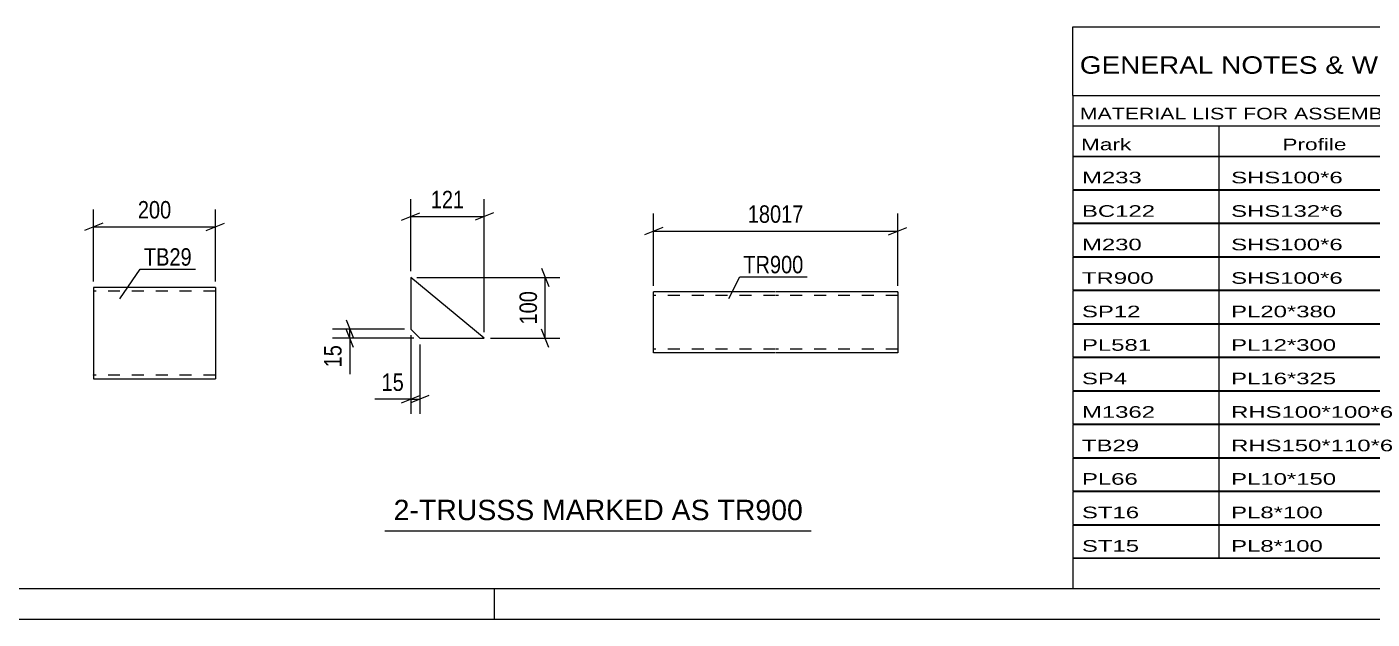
# Model space of a CAD drawing. Header units: millimetres. Extents: x 0 to 841, y 0 to 594.
# Drawn here: x 344.2 to 565.2, y 0 to 97.3 of the extents above; entities that cross this region are included whole.
import ezdxf

# ---------------------------------------------------------------- set-up
doc = ezdxf.new("R2010")
doc.units = ezdxf.units.MM
doc.linetypes.add('DXK_LINE_DOT2', pattern=[3.9198, 1.9599, -1.9599])
doc.styles.add('Arial', font='ARIAL.TTF', dxfattribs={"height": 0.2})
doc.styles.add('Arial Narrow', font='ARIALN.TTF', dxfattribs={"height": 0.2})

# ---------------------------------------------------------------- blocks, each defined once
blk = doc.blocks.new('Unknown-275727422-1135')
at = {"color": 5, "linetype": 'Continuous'}
for p, q in [((5, 5), (836, 5)), ((421, 0), (421, 5)), ((0, 0), (841, 0))]:
    blk.add_line(p, q, dxfattribs=at)
blk = doc.blocks.new('Part-275727422-14081 - 14080')
at = {"color": 2, "linetype": 'Continuous'}
for p, q in [((375.18, 54.44), (355.18, 54.44)), ((355.18, 54.44), (355.18, 39.53)), ((375.18, 54.44), (375.18, 39.44)), ((355.18, 39.53), (355.18, 39.44)), ((355.18, 39.44), (375.18, 39.44))]:
    blk.add_line(p, q, dxfattribs=at)
at = {"color": 7, "linetype": 'DXK_LINE_DOT2'}
for p, q in [((375.18, 53.84), (355.18, 53.84)), ((355.18, 40.04), (355.18, 40.09)), ((375.18, 40.04), (355.18, 40.04)), ((375.18, 40.04), (375.18, 40.09))]:
    blk.add_line(p, q, dxfattribs=at)
blk = doc.blocks.new('Part-275727422-14098 - 14097')
at = {"color": 2, "linetype": 'Continuous'}
for p, q in [((407.25, 56.12), (407.25, 47.62)), ((419.34, 46.12), (407.25, 56.12)), ((407.25, 47.62), (408.75, 46.12)), ((408.75, 46.12), (419.34, 46.12))]:
    blk.add_line(p, q, dxfattribs=at)
blk = doc.blocks.new('Part-275727422-14214 - 14213')
at = {"color": 2, "linetype": 'Continuous'}
for p, q in [((467.14, 53.73), (447.14, 53.73)), ((447.14, 43.82), (447.14, 53.73)), ((487.24, 53.73), (467.24, 53.73)), ((487.24, 53.73), (487.24, 43.73)), ((447.14, 43.73), (447.14, 43.82)), ((467.14, 43.73), (447.14, 43.73)), ((487.24, 43.73), (467.24, 43.73))]:
    blk.add_line(p, q, dxfattribs=at)
at = {"color": 7, "linetype": 'DXK_LINE_DOT2'}
for p, q in [((467.14, 53.13), (447.14, 53.13)), ((487.24, 53.13), (467.24, 53.13)), ((487.24, 53.64), (487.24, 53.73)), ((447.14, 44.33), (447.14, 44.37)), ((467.14, 44.33), (447.14, 44.33)), ((487.24, 44.33), (467.24, 44.33)), ((487.24, 44.33), (487.24, 44.37))]:
    blk.add_line(p, q, dxfattribs=at)
blk = doc.blocks.new('StraightDimension-275727422-14261 - 14080')
at = {"color": 7, "linetype": 'Continuous'}
for p, q in [((355.18, 55.44), (355.18, 67.29)), ((375.18, 55.44), (375.18, 67.29)), ((356.68, 65.04), (353.68, 63.84)), ((355.18, 64.44), (375.18, 64.44)), ((373.68, 63.84), (376.68, 65.04))]:
    blk.add_line(p, q, dxfattribs=at)
at = {"color": 0}
blk.add_wipeout([(368.52, 65.19), (368.52, 69.39), (361.84, 69.39), (361.84, 65.19)], dxfattribs=at)
at = {"color": 3, "style": 'Arial Narrow'}
blk.add_text('200', height=2.863, dxfattribs=at).set_placement((362.44, 65.79))
blk = doc.blocks.new('StraightDimension-275727422-14285 - 14097')
at = {"color": 7, "linetype": 'Continuous'}
for p, q in [((428.74, 57.62), (429.94, 54.62)), ((408.25, 56.12), (431.74, 56.12)), ((429.34, 46.12), (429.34, 56.12)), ((429.94, 44.62), (428.74, 47.62)), ((420.34, 46.12), (431.74, 46.12))]:
    blk.add_line(p, q, dxfattribs=at)
at = {"color": 0}
blk.add_wipeout([(428.59, 54.46), (424.39, 54.46), (424.39, 47.78), (428.59, 47.78)], dxfattribs=at)
at = {"color": 3, "style": 'Arial Narrow'}
blk.add_text('100', height=2.863, rotation=90.0002, dxfattribs=at).set_placement((427.99, 48.38))
blk = doc.blocks.new('StraightDimension-275727422-14277 - 14097')
at = {"color": 7, "linetype": 'Continuous'}
for p, q in [((407.25, 57.12), (407.25, 68.97)), ((419.34, 47.12), (419.34, 68.97)), ((405.75, 65.52), (408.75, 66.72)), ((420.84, 66.72), (417.84, 65.52)), ((407.25, 66.12), (419.34, 66.12))]:
    blk.add_line(p, q, dxfattribs=at)
at = {"color": 0}
blk.add_wipeout([(416.64, 66.87), (416.64, 71.07), (409.95, 71.07), (409.95, 66.87)], dxfattribs=at)
at = {"color": 3, "style": 'Arial Narrow'}
blk.add_text('121', height=2.863, dxfattribs=at).set_placement((410.55, 67.47))
blk = doc.blocks.new('StraightDimension-275727422-14281 - 14097')
at = {"color": 7, "linetype": 'Continuous'}
for p, q in [((396.65, 49.12), (397.85, 46.12)), ((406.25, 47.62), (394.4, 47.62)), ((397.85, 44.62), (396.65, 47.62)), ((397.25, 46.12), (397.25, 47.62)), ((407.75, 46.12), (394.4, 46.12))]:
    blk.add_line(p, q, dxfattribs=at)
at = {"color": 0}
blk.add_wipeout([(396.5, 45.6), (392.3, 45.6), (392.3, 40.74), (396.5, 40.74)], dxfattribs=at)
at = {"color": 7, "linetype": 'Continuous'}
blk.add_line((397.25, 46.12), (397.25, 40.22), dxfattribs=at)
blk.add_line((397.25, 46.12), (397.25, 40.22), dxfattribs=at)
at = {"color": 3, "style": 'Arial Narrow'}
blk.add_text('15', height=2.863, rotation=90.0002, dxfattribs=at).set_placement((395.9, 41.34))
blk = doc.blocks.new('StraightDimension-275727422-14273 - 14097')
at = {"color": 7, "linetype": 'Continuous'}
for p, q in [((407.25, 46.62), (407.25, 33.72)), ((408.75, 45.12), (408.75, 33.72)), ((405.75, 35.52), (408.75, 36.72)), ((410.25, 36.72), (407.25, 35.52)), ((407.25, 36.12), (408.75, 36.12))]:
    blk.add_line(p, q, dxfattribs=at)
at = {"color": 0}
blk.add_wipeout([(406.72, 36.87), (406.72, 41.07), (401.87, 41.07), (401.87, 36.87)], dxfattribs=at)
at = {"color": 7, "linetype": 'Continuous'}
blk.add_line((407.25, 36.12), (401.34, 36.12), dxfattribs=at)
blk.add_line((407.25, 36.12), (401.34, 36.12), dxfattribs=at)
at = {"color": 3, "style": 'Arial Narrow'}
blk.add_text('15', height=2.863, dxfattribs=at).set_placement((402.47, 37.47))
blk = doc.blocks.new('StraightDimension-275727422-14345 - 14213')
at = {"color": 7, "linetype": 'Continuous'}
for p, q in [((447.14, 54.73), (447.14, 66.58)), ((487.24, 54.73), (487.24, 66.58)), ((448.64, 64.33), (445.64, 63.13)), ((485.74, 63.13), (488.74, 64.33)), ((447.14, 63.73), (487.24, 63.73))]:
    blk.add_line(p, q, dxfattribs=at)
at = {"color": 0}
blk.add_wipeout([(472.36, 64.48), (472.36, 68.68), (462.02, 68.68), (462.02, 64.48)], dxfattribs=at)
at = {"color": 3, "style": 'Arial Narrow'}
blk.add_text('18017', height=2.863, dxfattribs=at).set_placement((462.62, 65.08))
blk = doc.blocks.new('Unknown-275727422-15499')
at = {"color": 7, "linetype": 'Continuous'}
for p, q in [((516, 97.25), (676, 97.25)), ((516, 86), (516, 97.25)), ((676, 97.25), (676, 86)), ((516, 86), (676, 86)), ((516, 86), (516, 81)), ((676, 86), (676, 81)), ((516, 81), (676, 81)), ((516, 81), (516, 76)), ((540, 81), (540, 76)), ((575.5, 81), (575.5, 76)), ((601.5, 81), (601.5, 76)), ((614.5, 81), (614.5, 76)), ((632, 81), (632, 76)), ((654, 81), (654, 76)), ((676, 81), (676, 76)), ((516, 76), (676, 76)), ((516, 75.95), (516, 70.55)), ((516, 75.95), (676, 75.95)), ((540, 76), (540, 70.5)), ((575.5, 76), (575.5, 70.5)), ((601.5, 76), (601.5, 70.5)), ((614.5, 76), (614.5, 70.5)), ((632, 76), (632, 70.5)), ((654, 76), (654, 70.5)), ((676, 75.95), (676, 70.55)), ((516, 70.55), (676, 70.55)), ((516, 70.45), (516, 65.05)), ((516, 70.45), (676, 70.45)), ((540, 70.5), (540, 65)), ((575.5, 70.5), (575.5, 65)), ((601.5, 70.5), (601.5, 65)), ((614.5, 70.5), (614.5, 65)), ((632, 70.5), (632, 65)), ((654, 70.5), (654, 65)), ((676, 70.45), (676, 65.05)), ((516, 65.05), (676, 65.05)), ((516, 64.95), (516, 59.55)), ((516, 64.95), (676, 64.95)), ((540, 65), (540, 59.5)), ((575.5, 65), (575.5, 59.5)), ((601.5, 65), (601.5, 59.5)), ((614.5, 65), (614.5, 59.5)), ((632, 65), (632, 59.5)), ((654, 65), (654, 59.5)), ((676, 64.95), (676, 59.55)), ((516, 59.55), (676, 59.55)), ((516, 59.45), (516, 54.05)), ((516, 59.45), (676, 59.45)), ((540, 59.5), (540, 54)), ((575.5, 59.5), (575.5, 54)), ((601.5, 59.5), (601.5, 54)), ((614.5, 59.5), (614.5, 54)), ((632, 59.5), (632, 54)), ((654, 59.5), (654, 54)), ((676, 59.45), (676, 54.05)), ((516, 54.05), (676, 54.05)), ((516, 53.95), (516, 48.55)), ((516, 53.95), (676, 53.95)), ((540, 54), (540, 48.5)), ((575.5, 54), (575.5, 48.5)), ((601.5, 54), (601.5, 48.5)), ((614.5, 54), (614.5, 48.5)), ((632, 54), (632, 48.5)), ((654, 54), (654, 48.5)), ((676, 53.95), (676, 48.55)), ((516, 48.55), (676, 48.55)), ((516, 48.45), (516, 43.05)), ((516, 48.45), (676, 48.45)), ((540, 48.5), (540, 43)), ((575.5, 48.5), (575.5, 43)), ((601.5, 48.5), (601.5, 43)), ((614.5, 48.5), (614.5, 43)), ((632, 48.5), (632, 43)), ((654, 48.5), (654, 43)), ((676, 48.45), (676, 43.05)), ((516, 43.05), (676, 43.05)), ((516, 42.95), (516, 37.55)), ((516, 42.95), (676, 42.95)), ((540, 43), (540, 37.5)), ((575.5, 43), (575.5, 37.5)), ((601.5, 43), (601.5, 37.5)), ((614.5, 43), (614.5, 37.5)), ((632, 43), (632, 37.5)), ((654, 43), (654, 37.5)), ((676, 42.95), (676, 37.55)), ((516, 37.55), (676, 37.55)), ((516, 37.45), (516, 32.05)), ((516, 37.45), (676, 37.45)), ((540, 37.5), (540, 32)), ((575.5, 37.5), (575.5, 32)), ((601.5, 37.5), (601.5, 32)), ((614.5, 37.5), (614.5, 32)), ((632, 37.5), (632, 32)), ((654, 37.5), (654, 32)), ((676, 37.45), (676, 32.05)), ((516, 32.05), (676, 32.05)), ((516, 31.95), (516, 26.55)), ((516, 31.95), (676, 31.95)), ((540, 32), (540, 26.5)), ((575.5, 32), (575.5, 26.5)), ((601.5, 32), (601.5, 26.5)), ((614.5, 32), (614.5, 26.5)), ((632, 32), (632, 26.5)), ((654, 32), (654, 26.5)), ((676, 31.95), (676, 26.55)), ((516, 26.55), (676, 26.55)), ((516, 26.45), (516, 21.05)), ((516, 26.45), (676, 26.45)), ((540, 26.5), (540, 21)), ((575.5, 26.5), (575.5, 21)), ((601.5, 26.5), (601.5, 21)), ((614.5, 26.5), (614.5, 21)), ((632, 26.5), (632, 21)), ((654, 26.5), (654, 21)), ((676, 26.45), (676, 21.05)), ((516, 21.05), (676, 21.05)), ((516, 20.95), (516, 15.55)), ((516, 20.95), (676, 20.95)), ((540, 21), (540, 15.5)), ((575.5, 21), (575.5, 15.5)), ((601.5, 21), (601.5, 15.5)), ((614.5, 21), (614.5, 15.5)), ((632, 21), (632, 15.5)), ((654, 21), (654, 15.5)), ((676, 20.95), (676, 15.55)), ((516, 15.55), (676, 15.55)), ((540, 15.5), (540, 10)), ((575.5, 15.5), (575.5, 10)), ((601.5, 15.5), (601.5, 10)), ((614.5, 15.5), (614.5, 10)), ((632, 15.5), (632, 10)), ((654, 15.5), (654, 10)), ((516, 15.45), (516, 10.05)), ((516, 15.45), (676, 15.45)), ((676, 15.45), (676, 10.05)), ((516, 10.05), (676, 10.05)), ((516, 10), (676, 10)), ((516, 10), (516, 5)), ((632, 10), (632, 5)), ((654, 10), (654, 5)), ((676, 10), (676, 5)), ((516, 5), (676, 5))]:
    blk.add_line(p, q, dxfattribs=at)
at = {"color": 7, "style": 'Arial Narrow'}
for s, height, width, p in [('GENERAL NOTES & WELD DETAILS :', 2.8633, 1.4, (517.15, 89.56)), ('REFER TYP DRAWING TYP-01', 1.9089, 1.6, (600.7, 89.66)), ("MATERIAL LIST FOR ASSEMBLY MK'D", 1.9089, 1.6, (517.15, 82.06)), ('2', 1.91, 1.794707, (638.08, 82.06)), ('No. Required', 1.9089, 1.6, (647.41, 82.06)), ('TR900', 1.909, 1.794707, (609.9, 81.97)), ('Mark', 1.909, 1.7, (517.34, 77)), ('Profile', 1.909, 1.7, (550.41, 77)), ('Material', 1.909, 1.7, (580.54, 77.06)), ('No.', 1.909, 1.7, (605.5, 77.06)), ('Length', 1.909, 1.7, (616, 77.06)), ('Area', 1.909, 1.7, (638.5, 77.06)), ('Weight', 1.909, 1.7, (658, 77.06))]:
    blk.add_text(s, height=height, dxfattribs=dict(at, width=width)).set_placement(p)
at = {"color": 7, "linetype": 'Continuous', "style": 'Arial Narrow'}
for s, height, width, p in [('M233', 1.909, 1.794707, (517.5, 71.56)), ('SHS100*6', 1.909, 1.794707, (542, 71.56)), ('E350', 1.909, 1.794707, (581.74, 71.56)), ('8', 1.91, 1.794707, (605.86, 71.56)), ('3261', 1.909, 1.794707, (618.58, 71.56)), ('1.3', 1.909, 1.794707, (642.32, 71.56)), ('456.9', 1.909, 1.794707, (658.96, 71.56)), ('BC122', 1.909, 1.794707, (517.5, 66.06)), ('SHS132*6', 1.909, 1.794707, (542, 66.06)), ('E350', 1.909, 1.794707, (581.74, 66.06)), ('1', 1.91, 1.794707, (605.86, 66.06)), ('18326', 1.909, 1.794707, (616.4, 66.06)), ('9.7', 1.909, 1.794707, (642.32, 66.06)), ('435.0', 1.909, 1.794707, (658.96, 66.06)), ('M230', 1.909, 1.794707, (517.5, 60.56)), ('SHS100*6', 1.909, 1.794707, (542, 60.56)), ('E350', 1.909, 1.794707, (581.74, 60.56)), ('7', 1.91, 1.794707, (605.86, 60.56)), ('3167', 1.909, 1.794707, (618.58, 60.56)), ('1.2', 1.909, 1.794707, (642.32, 60.56)), ('383.7', 1.909, 1.794707, (658.96, 60.56)), ('TR900', 1.909, 1.794707, (517.5, 55.06)), ('SHS100*6', 1.909, 1.794707, (542, 55.06)), ('E350', 1.909, 1.794707, (581.74, 55.06)), ('1', 1.91, 1.794707, (605.86, 55.06)), ('18017', 1.909, 1.794707, (616.4, 55.06)), ('7.2', 1.909, 1.794707, (642.32, 55.06)), ('319.1', 1.909, 1.794707, (658.96, 55.06)), ('SP12', 1.909, 1.794707, (517.5, 49.56)), ('PL20*380', 1.909, 1.794707, (542, 49.56)), ('E350', 1.909, 1.794707, (581.74, 49.56)), ('6', 1.91, 1.794707, (605.86, 49.56)), ('380', 1.909, 1.794707, (620.77, 49.56)), ('0.3', 1.909, 1.794707, (642.32, 49.56)), ('136.0', 1.909, 1.794707, (658.96, 49.56)), ('PL581', 1.909, 1.794707, (517.5, 44.06)), ('PL12*300', 1.909, 1.794707, (542, 44.06)), ('E350', 1.909, 1.794707, (581.74, 44.06)), ('14', 1.909, 1.794707, (604.76, 44.06)), ('310', 1.909, 1.794707, (620.77, 44.06)), ('0.2', 1.909, 1.794707, (642.32, 44.06)), ('122.6', 1.909, 1.794707, (658.96, 44.06)), ('SP4', 1.909, 1.794707, (517.5, 38.56)), ('PL16*325', 1.909, 1.794707, (542, 38.56)), ('E350', 1.909, 1.794707, (581.74, 38.56)), ('4', 1.91, 1.794707, (605.86, 38.56)), ('325', 1.909, 1.794707, (620.77, 38.56)), ('0.2', 1.909, 1.794707, (642.32, 38.56)), ('53.1', 1.909, 1.794707, (661.14, 38.56)), ('M1362', 1.909, 1.794707, (517.5, 33.06)), ('RHS100*100*6', 1.9089, 1.794707, (542, 33.06)), ('E350', 1.909, 1.794707, (581.74, 33.06)), ('14', 1.909, 1.794707, (604.76, 33.06)), ('196', 1.909, 1.794707, (620.77, 33.06)), ('0.1', 1.909, 1.794707, (642.32, 33.06)), ('48.6', 1.909, 1.794707, (661.14, 33.06)), ('TB29', 1.909, 1.794707, (517.5, 27.56)), ('RHS150*110*6', 1.9089, 1.794707, (542, 27.56)), ('E350', 1.909, 1.794707, (581.74, 27.56)), ('6', 1.91, 1.794707, (605.86, 27.56)), ('200', 1.909, 1.794707, (620.77, 27.56)), ('0.1', 1.909, 1.794707, (642.32, 27.56)), ('28.0', 1.909, 1.794707, (661.14, 27.56)), ('PL66', 1.909, 1.794707, (517.5, 22.06)), ('PL10*150', 1.909, 1.794707, (542, 22.06)), ('E350', 1.909, 1.794707, (581.74, 22.06)), ('6', 1.91, 1.794707, (605.86, 22.06)), ('170', 1.909, 1.794707, (620.77, 22.06)), ('0.1', 1.909, 1.794707, (642.32, 22.06)), ('12.0', 1.909, 1.794707, (661.14, 22.06)), ('ST16', 1.909, 1.794707, (517.5, 16.56)), ('PL8*100', 1.909, 1.794707, (542, 16.56)), ('E350', 1.909, 1.794707, (581.74, 16.56)), ('24', 1.909, 1.794707, (604.76, 16.56)), ('135', 1.909, 1.794707, (620.77, 16.56)), ('0.0', 1.909, 1.794707, (642.32, 16.56)), ('10.0', 1.909, 1.794707, (661.14, 16.56)), ('ST15', 1.909, 1.794707, (517.5, 11.06)), ('PL8*100', 1.909, 1.794707, (542, 11.06)), ('E350', 1.909, 1.794707, (581.74, 11.06)), ('24', 1.909, 1.794707, (604.76, 11.06)), ('121', 1.909, 1.794707, (620.77, 11.06)), ('0.0', 1.909, 1.794707, (642.32, 11.06)), ('8.9', 1.909, 1.794707, (663.33, 11.06)), ('Total', 1.909, 1.7, (618.33, 6.5)), ('44.4', 1.909, 1.794707, (639.64, 6.5)), ('2014.1', 1.909, 1.794707, (656.77, 6.5))]:
    blk.add_text(s, height=height, dxfattribs=dict(at, width=width)).set_placement(p)
blk = doc.blocks.new('Unknown-275727422-15500')
at = {"color": 7, "linetype": 'Continuous'}
blk.add_line((403, 14.5), (473, 14.5), dxfattribs=at)
at = {"color": 7, "style": 'Arial'}
blk.add_text('2-TRUSSS MARKED AS TR900', height=3.3428, dxfattribs=at).set_placement((404.45, 16.25))
blk = doc.blocks.new('Mark-275727422-14358 - 14080')
at = {"color": 0}
blk.add_wipeout([(371.3, 58.04), (371.3, 61.04), (363.44, 61.04), (363.44, 58.04)], dxfattribs=at)
blk.add_wipeout([(371.3, 58.04), (371.3, 61.04), (363.44, 61.04), (363.44, 58.04)], dxfattribs=at)
at = {"color": 30, "linetype": 'Continuous'}
for p, q in [((359.51, 52.61), (362.84, 57.44)), ((362.84, 57.44), (371.9, 57.44))]:
    blk.add_line(p, q, dxfattribs=at)
at = {"color": 3, "style": 'Arial Narrow'}
blk.add_text('TB29', height=2.863, dxfattribs=at).set_placement((363.44, 58.04))
blk = doc.blocks.new('Mark-275727422-14375 - 14213')
at = {"color": 0}
blk.add_wipeout([(471.75, 56.79), (471.75, 59.79), (461.89, 59.79), (461.89, 56.79)], dxfattribs=at)
blk.add_wipeout([(471.75, 56.79), (471.75, 59.79), (461.89, 59.79), (461.89, 56.79)], dxfattribs=at)
at = {"color": 30, "linetype": 'Continuous'}
for p, q in [((459.52, 52.67), (461.29, 56.19)), ((461.29, 56.19), (472.35, 56.19))]:
    blk.add_line(p, q, dxfattribs=at)
at = {"color": 3, "style": 'Arial Narrow'}
blk.add_text('TR900', height=2.863, dxfattribs=at).set_placement((461.89, 56.79))

msp = doc.modelspace()

# ---------------------------------------------------------------- block references
for name in ['Unknown-275727422-1135', 'Unknown-275727422-15499', 'Part-275727422-14098 - 14097', 'Part-275727422-14081 - 14080', 'Part-275727422-14214 - 14213', 'Unknown-275727422-15500']:
    msp.add_blockref(name, (0, 0))

# ---------------------------------------------------------------- next in the draw order: block references
for name in ['StraightDimension-275727422-14261 - 14080', 'StraightDimension-275727422-14345 - 14213', 'StraightDimension-275727422-14285 - 14097']:
    msp.add_blockref(name, (0, 0))

# ---------------------------------------------------------------- next in the draw order: block references
for name in ['StraightDimension-275727422-14277 - 14097', 'Mark-275727422-14358 - 14080', 'Mark-275727422-14375 - 14213']:
    msp.add_blockref(name, (0, 0))

# ---------------------------------------------------------------- next in the draw order: block references
msp.add_blockref('StraightDimension-275727422-14281 - 14097', (0, 0))

# ---------------------------------------------------------------- next in the draw order: block references
msp.add_blockref('StraightDimension-275727422-14273 - 14097', (0, 0))

doc.saveas('drawing.dxf')
